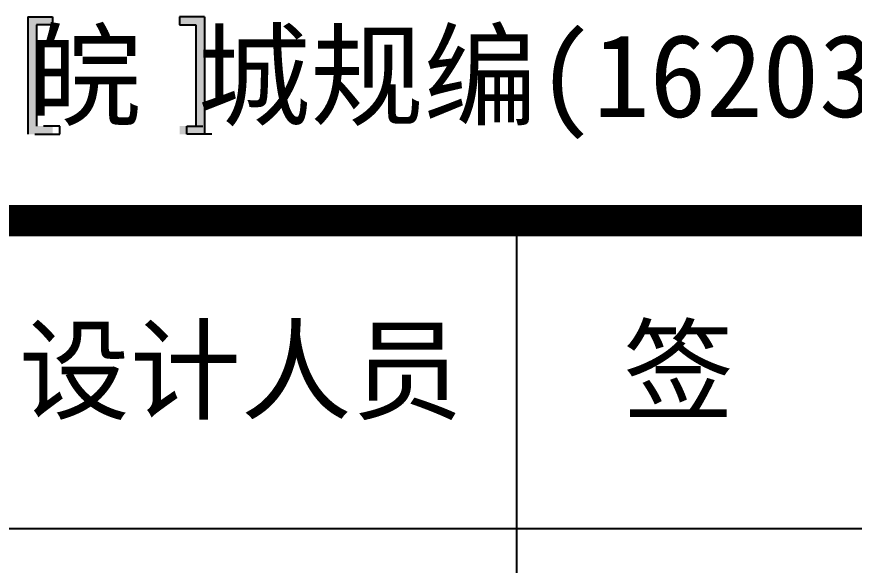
# Model space of a CAD drawing. Extents: x 1036631 to 1215829, y 514619 to 909419.
# Drawn here: x 1208268 to 1212514, y 564469 to 567251 of the extents above; entities that cross this region are included whole.
import ezdxf

# ---------------------------------------------------------------- set-up
doc = ezdxf.new("R2010")
doc.units = 0
doc.header["$LTSCALE"] = 1000
doc.header["$MEASUREMENT"] = 0
doc.layers.add('图框', color=7, linetype='Continuous')
doc.styles.add('STYLE-黑体', font='simhei.ttf')
doc.styles.add('黑体', font='simhei.ttf')

msp = doc.modelspace()

# ---------------------------------------------------------------- hatches: boundary and pattern name
at = {"layer": '图框'}
for points in [[(1208367.5, 567209.6), (1208449.5, 567209.6), (1208449.5, 567250.6), (1208411.7, 567250.6), (1208323.3, 567250.6), (1208323.3, 566654.8), (1208411.7, 566654.8), (1208449.5, 566654.8), (1208449.5, 566695.8), (1208367.5, 566695.8)], [(1209175.5, 566695.8), (1209093.4, 566695.8), (1209093.4, 566654.8), (1209131.3, 566654.8), (1209219.7, 566654.8), (1209219.7, 567250.6), (1209131.3, 567250.6), (1209093.4, 567250.6), (1209093.4, 567209.6), (1209175.5, 567209.6)]]:
    msp.add_hatch(color=4, dxfattribs=at).paths.add_polyline_path(points)

# ---------------------------------------------------------------- linework, layer by layer
at = {"layer": '图框', "color": 4}
for p, q in [((1208323.3, 567250.6), (1208411.7, 567250.6)), ((1208323.3, 567250.6), (1208323.3, 566654.8)), ((1208411.7, 567250.6), (1208449.5, 567250.6)), ((1208449.5, 567250.6), (1208449.5, 567209.6)), ((1209131.3, 567250.6), (1209093.4, 567250.6)), ((1209093.4, 567250.6), (1209093.4, 567209.6)), ((1209219.7, 567250.6), (1209131.3, 567250.6)), ((1209219.7, 567250.6), (1209219.7, 566654.8)), ((1208449.5, 567209.6), (1208367.5, 567209.6)), ((1208367.5, 567209.6), (1208367.5, 566695.8)), ((1209093.4, 567209.6), (1209175.5, 567209.6)), ((1209175.5, 567209.6), (1209175.5, 566695.8)), ((1208486.3, 566695.8), (1208404.2, 566695.8)), ((1208486.3, 566654.8), (1208486.3, 566695.8)), ((1209130.2, 566654.8), (1209130.2, 566695.8)), ((1209130.2, 566695.8), (1209212.2, 566695.8)), ((1208360, 566654.8), (1208448.4, 566654.8)), ((1208448.4, 566654.8), (1208486.3, 566654.8)), ((1209168.1, 566654.8), (1209130.2, 566654.8)), ((1209256.4, 566654.8), (1209168.1, 566654.8))]:
    msp.add_line(p, q, dxfattribs=at)
at = {"layer": '图框', "color": 0}
msp.add_line((1205109.1, 564654.7), (1214193.9, 564654.7), dxfattribs=at)
msp.add_line((1205109.1, 564654.7), (1214193.9, 564654.7), dxfattribs=at)
for const_width in [159.4, 159.4, 159.4, 159.4, 64.5]:
    msp.add_lwpolyline([(1205109.1, 566216.4), (1214194.1, 566216.4)], dxfattribs=dict(at, const_width=const_width))
msp.add_lwpolyline([(1210803.4, 555596.7), (1210803.4, 566216.4)], dxfattribs=at)

# ---------------------------------------------------------------- texts
at = {"layer": '图框', "color": 4, "style": '黑体'}
msp.add_text('证书编号：皖 城规编(162037)', height=420.71, dxfattribs=at).set_placement((1205454.3, 566741.9))
at = {"layer": '图框', "color": 0, "style": 'STYLE-黑体'}
for s, p in [('设计人员', (1208279, 565251.8)), ('签   字', (1211342.1, 565251.8))]:
    msp.add_text(s, height=412.3, dxfattribs=at).set_placement(p)

doc.saveas('drawing.dxf')
